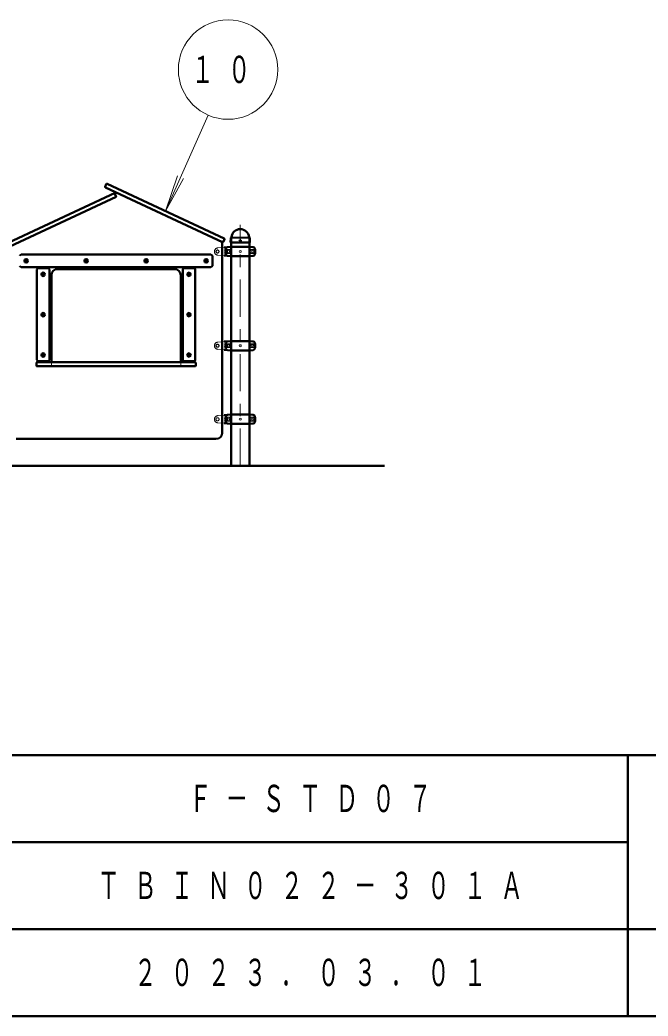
# Model space of a CAD drawing. Units: millimetres on the paper, scale 1:60. Extents: x -385 to 0, y -297 to 267.
# Drawn here: x -119 to -68.4, y 0 to 80.2 of the extents above; entities that cross this region are included whole.
import ezdxf

# ---------------------------------------------------------------- set-up
doc = ezdxf.new("R2010")
doc.units = ezdxf.units.MM
doc.linetypes.add('USER1', pattern=[4.5, 2.5, -2])
doc.linetypes.add('USER2', pattern=[6, 3, -1, 1, -1])
doc.layers.add('LY_1', color=140, linetype='Continuous', lineweight=50)
doc.styles.add('ＭＳ ゴシック', font='')
doc.styles.get('ＭＳ ゴシック').set_extended_font_data('MS Gothic')

msp = doc.modelspace()

# ---------------------------------------------------------------- linework, layer by layer
at = {"layer": 'LY_1', "color": 7, "lineweight": 13}
for p, q in [((-103.809, 72.527), (-107.224, 64.784)), ((-107.224, 64.784), (-106.257, 67.624)), ((-107.224, 64.784), (-105.779, 67.413)), ((-101.954, 62.635), (-100.465, 62.635)), ((-101.924, 62.693), (-100.498, 62.693)), ((-102.014, 61.697), (-102.322, 61.697)), ((-102.322, 61.389), (-102.322, 61.697)), ((-102.014, 61.389), (-102.322, 61.389)), ((-100.405, 61.697), (-100.097, 61.697)), ((-100.405, 61.389), (-100.097, 61.389)), ((-100.097, 61.389), (-100.097, 61.697)), ((-102.014, 54.114), (-102.322, 54.114)), ((-102.322, 53.806), (-102.322, 54.114)), ((-102.014, 53.806), (-102.322, 53.806)), ((-100.405, 54.114), (-100.097, 54.114)), ((-100.405, 53.806), (-100.097, 53.806)), ((-100.097, 53.806), (-100.097, 54.114)), ((-102.014, 48.197), (-102.322, 48.197)), ((-102.322, 47.889), (-102.322, 48.197)), ((-100.405, 48.197), (-100.097, 48.197)), ((-100.097, 47.889), (-100.097, 48.197)), ((-102.014, 47.889), (-102.322, 47.889)), ((-100.405, 47.889), (-100.097, 47.889))]:
    msp.add_line(p, q, dxfattribs=at)
at = {"layer": 'LY_1'}
for p, q in [((-112.003, 66.957), (-112.095, 66.761)), ((-102.645, 62.299), (-112.071, 66.695)), ((-102.511, 62.586), (-111.937, 66.982)), ((-119.908, 62.237), (-111.28, 66.26)), ((-119.774, 61.95), (-111.21, 65.944)), ((-111.343, 66.231), (-111.21, 65.944)), ((-101.984, 62.285), (-101.977, 62.615)), ((-101.956, 62.664), (-101.938, 62.682)), ((-101.952, 44.293), (-101.952, 62.626)), ((-100.463, 62.664), (-100.481, 62.682)), ((-100.467, 44.293), (-100.467, 62.626)), ((-100.435, 62.285), (-100.442, 62.615)), ((-102.668, 62.204), (-102.668, 46.96)), ((-102.487, 62.52), (-102.578, 62.324)), ((-101.976, 61.918), (-102.501, 61.872)), ((-101.976, 62.277), (-101.984, 62.285)), ((-100.443, 61.918), (-101.977, 61.918)), ((-101.976, 62.277), (-100.443, 62.277)), ((-100.435, 62.285), (-100.443, 62.277)), ((-100.443, 61.918), (-100.18, 61.895)), ((-103.568, 61.293), (-118.851, 61.293)), ((-103.46, 61.185), (-103.46, 60.401)), ((-101.976, 61.168), (-102.501, 61.214)), ((-100.443, 61.168), (-101.977, 61.168)), ((-100.443, 61.168), (-100.18, 61.191)), ((-103.568, 60.293), (-118.851, 60.293)), ((-116.693, 60.21), (-117.476, 60.21)), ((-105.726, 60.21), (-104.943, 60.21)), ((-117.585, 60.101), (-117.585, 52.818)), ((-116.585, 60.101), (-116.585, 52.818)), ((-116.418, 59.626), (-116.418, 52.626)), ((-106.501, 60.126), (-115.918, 60.126)), ((-106.001, 59.626), (-106.001, 52.626)), ((-105.835, 60.101), (-105.835, 52.818)), ((-104.835, 60.101), (-104.835, 52.818)), ((-101.976, 54.335), (-102.501, 54.289)), ((-100.443, 54.335), (-101.977, 54.335)), ((-100.443, 54.335), (-100.18, 54.312)), ((-101.976, 53.585), (-102.501, 53.631)), ((-100.443, 53.585), (-101.977, 53.585)), ((-100.443, 53.585), (-100.18, 53.608)), ((-117.626, 52.576), (-117.626, 52.36)), ((-117.576, 52.626), (-104.843, 52.626)), ((-117.576, 52.31), (-104.843, 52.31)), ((-117.476, 52.71), (-116.693, 52.71)), ((-104.943, 52.71), (-105.726, 52.71)), ((-104.793, 52.576), (-104.793, 52.36)), ((-101.976, 48.418), (-102.501, 48.372)), ((-100.443, 48.418), (-101.977, 48.418)), ((-100.443, 48.418), (-100.18, 48.395)), ((-101.976, 47.668), (-102.501, 47.714)), ((-100.443, 47.668), (-101.977, 47.668)), ((-100.443, 47.668), (-100.18, 47.691)), ((-103.168, 46.46), (-119.251, 46.46)), ((-276.774, 44.293), (-89.595, 44.293)), ((-70, 21), (-70, 0)), ((-187.5, 14), (-70, 14)), ((-242.5, 7), (0, 7))]:
    msp.add_line(p, q, dxfattribs=at)
at = {"layer": 'LY_1', "color": 7, "linetype": 'USER2', "lineweight": 13}
msp.add_line((-101.21, 44.293), (-101.21, 63.685), dxfattribs=at)
at = {"layer": 'LY_1', "color": 7, "linetype": 'USER1', "lineweight": 13}
for p, q in [((-101.951, 62.626), (-100.468, 62.626)), ((-102.501, 61.872), (-103.027, 61.833)), ((-101.96, 61.901), (-101.96, 61.185)), ((-100.46, 61.901), (-100.46, 61.185)), ((-102.501, 61.214), (-103.027, 61.253)), ((-102.501, 54.289), (-103.027, 54.25)), ((-101.96, 54.318), (-101.96, 53.601)), ((-100.46, 54.318), (-100.46, 53.601)), ((-102.501, 53.631), (-103.027, 53.669)), ((-116.418, 52.626), (-116.418, 52.31)), ((-106.001, 52.626), (-106.001, 52.31)), ((-102.501, 48.372), (-103.027, 48.333)), ((-101.96, 48.401), (-101.96, 47.685)), ((-100.46, 48.401), (-100.46, 47.685)), ((-102.501, 47.714), (-103.027, 47.753))]:
    msp.add_line(p, q, dxfattribs=at)
at = {"layer": 'LY_1', "color": 7}
for p, q in [((-385, 21), (0, 21)), ((-385, 0), (0, 0))]:
    msp.add_line(p, q, dxfattribs=at)
at = {"layer": 'LY_1'}
for points in [[(-118.484, 60.835), (-118.508, 60.793), (-118.484, 60.751), (-118.435, 60.751), (-118.411, 60.793), (-118.435, 60.835)], [(-113.65, 60.835), (-113.674, 60.793), (-113.65, 60.751), (-113.602, 60.751), (-113.578, 60.793), (-113.602, 60.835)], [(-108.817, 60.835), (-108.841, 60.793), (-108.817, 60.751), (-108.769, 60.751), (-108.745, 60.793), (-108.769, 60.835)], [(-103.984, 60.835), (-104.008, 60.793), (-103.984, 60.751), (-103.935, 60.751), (-103.911, 60.793), (-103.935, 60.835)], [(-117.109, 59.751), (-117.133, 59.71), (-117.109, 59.668), (-117.06, 59.668), (-117.036, 59.71), (-117.06, 59.751)], [(-105.31, 59.751), (-105.286, 59.71), (-105.31, 59.668), (-105.359, 59.668), (-105.383, 59.71), (-105.359, 59.751)], [(-117.109, 56.501), (-117.133, 56.46), (-117.109, 56.418), (-117.06, 56.418), (-117.036, 56.46), (-117.06, 56.501)], [(-105.31, 56.501), (-105.286, 56.46), (-105.31, 56.418), (-105.359, 56.418), (-105.383, 56.46), (-105.359, 56.501)], [(-117.109, 53.251), (-117.133, 53.21), (-117.109, 53.168), (-117.06, 53.168), (-117.036, 53.21), (-117.06, 53.251)], [(-105.31, 53.251), (-105.286, 53.21), (-105.31, 53.168), (-105.359, 53.168), (-105.383, 53.21), (-105.359, 53.251)]]:
    msp.add_lwpolyline(points, close=True, dxfattribs=at)
at = {"layer": 'LY_1', "color": 7, "lineweight": 13}
for centre, radius in [((-102.195, 76.186), 4), ((-102.168, 61.543), 0.154), ((-102.168, 61.543), 0.0833), ((-101.21, 61.543), 0.0833), ((-100.251, 61.543), 0.154), ((-100.251, 61.543), 0.0833), ((-102.168, 53.96), 0.154), ((-102.168, 53.96), 0.0833), ((-101.21, 53.96), 0.0833), ((-100.251, 53.96), 0.154), ((-100.251, 53.96), 0.0833), ((-102.168, 48.043), 0.154), ((-102.168, 48.043), 0.0833), ((-101.21, 48.043), 0.0833), ((-100.251, 48.043), 0.154), ((-100.251, 48.043), 0.0833)]:
    msp.add_circle(centre, radius, dxfattribs=at)
at = {"layer": 'LY_1'}
for centre, radius in [((-101.21, 62.41), 0.05), ((-118.46, 60.793), 0.142), ((-118.46, 60.793), 0.108), ((-118.46, 60.793), 0.0481), ((-113.626, 60.793), 0.142), ((-113.626, 60.793), 0.108), ((-113.626, 60.793), 0.0481), ((-108.793, 60.793), 0.142), ((-108.793, 60.793), 0.108), ((-108.793, 60.793), 0.0481), ((-103.96, 60.793), 0.142), ((-103.96, 60.793), 0.108), ((-103.96, 60.793), 0.0481), ((-117.085, 59.71), 0.142), ((-117.085, 59.71), 0.108), ((-117.085, 59.71), 0.0481), ((-105.335, 59.71), 0.142), ((-105.335, 59.71), 0.108), ((-105.335, 59.71), 0.0481), ((-117.085, 56.46), 0.142), ((-117.085, 56.46), 0.108), ((-117.085, 56.46), 0.0481), ((-105.335, 56.46), 0.142), ((-105.335, 56.46), 0.108), ((-105.335, 56.46), 0.0481), ((-117.085, 53.21), 0.142), ((-117.085, 53.21), 0.108), ((-117.085, 53.21), 0.0481), ((-105.335, 53.21), 0.142), ((-105.335, 53.21), 0.108), ((-105.335, 53.21), 0.0481)]:
    msp.add_circle(centre, radius, dxfattribs=at)
at = {"layer": 'LY_1', "color": 7, "linetype": 'USER1', "lineweight": 13}
for centre, radius in [((-103.043, 61.543), 0.125), ((-103.043, 61.543), 0.108), ((-103.043, 53.96), 0.125), ((-103.043, 53.96), 0.108), ((-103.043, 48.043), 0.125)]:
    msp.add_circle(centre, radius, dxfattribs=at)
at = {"layer": 'LY_1'}
for centre, radius, start, end in [((-112.049, 66.74), 0.05, 155, 245), ((-111.958, 66.936), 0.05, 65, 155), ((-111.368, 66.164), 0.05, 25, 115), ((-111.21, 66.109), 0.167, 65, 115), ((-111.276, 65.968), 0.05, 295, 25), ((-102.532, 62.541), 0.05, 335, 65), ((-101.907, 62.614), 0.07, 135, 178.99605), ((-101.971, 62.715), 0.0467, 315, 353.3676), ((-101.21, 62.626), 0.72, 90, 173.3676), ((-101.21, 62.626), 0.72, 6.6324, 90), ((-100.448, 62.715), 0.0467, 186.6324, 225), ((-100.512, 62.614), 0.07, 1.00395, 45), ((-102.835, 62.204), 0.167, 0, 65), ((-102.624, 62.345), 0.05, 245, 335), ((-101.585, 61.543), 0.833, 163.80375, 196.19625), ((-102.225, 61.729), 0.167, 95, 163.80375), ((-100.194, 61.729), 0.167, 16.19625, 85), ((-100.835, 61.543), 0.833, 343.80375, 16.19625), ((-118.851, 61.185), 0.108, 90, 180), ((-103.568, 61.185), 0.108, 0, 90), ((-102.225, 61.357), 0.167, 196.19625, 265), ((-100.194, 61.357), 0.167, 275, 343.80375), ((-118.851, 60.401), 0.108, 180, 270), ((-117.476, 60.101), 0.108, 90, 180), ((-116.693, 60.101), 0.108, 0, 90), ((-105.726, 60.101), 0.108, 90, 180), ((-104.943, 60.101), 0.108, 0, 90), ((-103.568, 60.401), 0.108, 270, 0), ((-115.918, 59.626), 0.5, 90, 180), ((-106.501, 59.626), 0.5, 0, 90), ((-101.585, 53.96), 0.833, 163.80375, 196.19625), ((-102.225, 54.146), 0.167, 95, 163.80375), ((-102.225, 53.774), 0.167, 196.19625, 265), ((-100.194, 54.146), 0.167, 16.19625, 85), ((-100.194, 53.774), 0.167, 275, 343.80375), ((-100.835, 53.96), 0.833, 343.80375, 16.19625), ((-117.576, 52.576), 0.05, 90, 180), ((-117.576, 52.36), 0.05, 180, 270), ((-117.476, 52.818), 0.108, 180, 270), ((-116.693, 52.818), 0.108, 270, 0), ((-105.726, 52.818), 0.108, 180, 270), ((-104.943, 52.818), 0.108, 270, 0), ((-104.843, 52.576), 0.05, 0, 90), ((-104.843, 52.36), 0.05, 270, 0), ((-101.585, 48.043), 0.833, 163.80375, 196.19625), ((-102.225, 48.229), 0.167, 95, 163.80375), ((-100.194, 48.229), 0.167, 16.19625, 85), ((-100.835, 48.043), 0.833, 343.80375, 16.19625), ((-102.225, 47.857), 0.167, 196.19625, 265), ((-100.194, 47.857), 0.167, 275, 343.80375), ((-103.168, 46.96), 0.5, 270, 0)]:
    msp.add_arc(centre, radius, start, end, dxfattribs=at)
at = {"layer": 'LY_1', "color": 7, "linetype": 'USER1', "lineweight": 13}
for centre, radius, start, end in [((-103.001, 61.543), 0.291, 95, 265), ((-101.976, 61.901), 0.0167, 0, 91.98888), ((-101.976, 61.185), 0.0167, 270, 0), ((-103.001, 53.96), 0.291, 95, 265), ((-101.976, 54.318), 0.0167, 0, 91.98888), ((-101.976, 53.601), 0.0167, 270, 0), ((-103.001, 48.043), 0.291, 95, 265), ((-101.976, 48.401), 0.0167, 0, 91.98888), ((-101.976, 47.685), 0.0167, 270, 0)]:
    msp.add_arc(centre, radius, start, end, dxfattribs=at)
at = {"layer": 'LY_1', "color": 7, "lineweight": 13}
for centre, start, end in [((-104.147, 61.543), 355.87048, 4.12952), ((-98.272, 61.543), 175.87048, 184.12952), ((-104.147, 53.96), 355.87048, 4.12952), ((-98.272, 53.96), 175.87048, 184.12952), ((-104.147, 48.043), 355.87048, 4.12952), ((-98.272, 48.043), 175.87048, 184.12952)]:
    msp.add_arc(centre, 2.139, start, end, dxfattribs=at)

# ---------------------------------------------------------------- texts
at = {"layer": 'LY_1', "color": 7, "char_height": 2.199, "attachment_point": 5, "style": 'ＭＳ ゴシック'}
for s, insert in [('\\T1.64;\\W0.6;１０', (-102.195, 76.186)), ('\\T1.64;\\W0.6;Ｆ－ＳＴＤ０７', (-95, 17.5)), ('\\T1.64;\\W0.6;ＴＢＩＮ０２２－３０１Ａ', (-95, 10.5)), ('\\T1.64;\\W0.6;２０２３．０３．０１', (-95, 3.5))]:
    msp.add_mtext(s, dxfattribs=dict(at, insert=insert))

doc.saveas('drawing.dxf')
